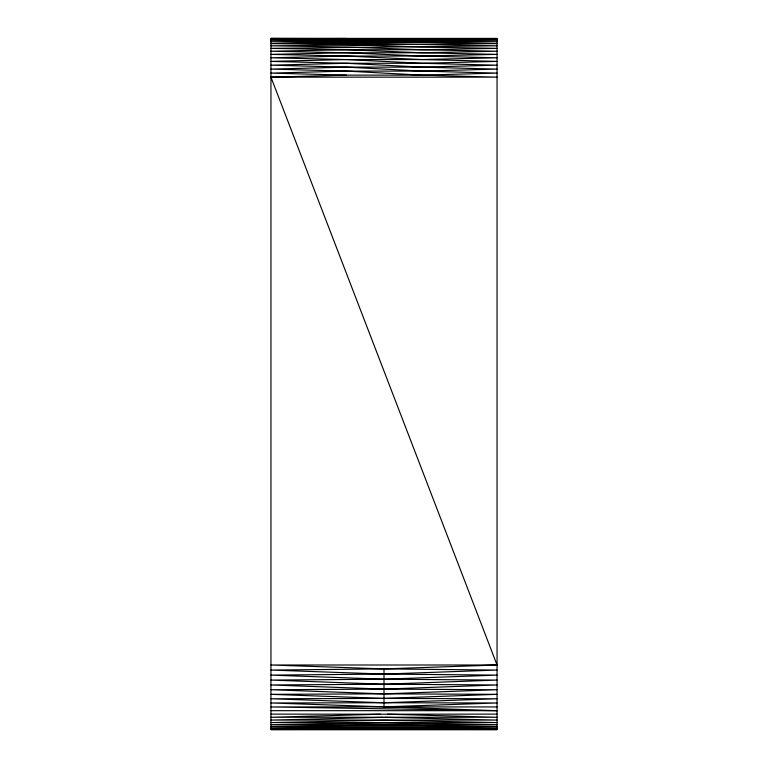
<?xml version="1.0" encoding="UTF-8"?>
<svg xmlns="http://www.w3.org/2000/svg" width="768" height="768" viewBox="0 0 768 768"><rect width="100%" height="100%" fill="white"/><g stroke="black" fill="none" stroke-linecap="round" stroke-linejoin="round"><path stroke-width="1.15" d="M387.437 714.211L497.05 717.264L270.95 717.264L380.563 714.211L497.05 714.125M497.05 665.002L270.95 665.002L384 668.899L497.05 670.07L384 674.074L270.95 675.11L384 679.19L497.05 680.083L384 684.221L270.95 684.96L384 689.117L497.05 689.722L384 693.869L270.95 694.33L384 698.419L497.05 698.755L384 702.758L270.95 702.97L497.05 710.678L270.95 706.954L384 706.858L497.05 702.97L384 702.758L270.95 698.755L384 698.419L497.05 694.33L384 693.869L270.95 689.722L384 689.117L497.05 684.96L384 684.221L270.95 680.083L384 679.19L497.05 675.11L384 674.074L270.95 670.07L384 668.899L497.05 665.002L270.95 77.155L346.32 75.13L421.68 75.13L497.05 73.104L421.68 71.098L346.32 67.123L270.95 65.184L346.32 63.274L421.68 63.274L497.05 61.392L421.68 59.558L346.32 56.045L270.95 54.374L346.32 52.771L421.68 52.771L497.05 51.226L421.68 49.757L346.32 47.04L270.95 45.802L497.05 43.594L270.95 40.301L497.05 39.245L270.95 38.4L270.95 729.6L497.05 729.6L497.05 38.4L270.95 38.4M383.03 717.35L270.95 720.077L497.05 720.077L384.97 717.35M363.062 38.784L497.05 38.611L270.95 38.611L346.32 38.458M270.95 38.592L497.05 38.592M270.95 77.155L497.05 77.155L421.68 75.13L346.32 71.098L270.95 69.101L346.32 67.123L421.68 67.123L497.05 65.184L421.68 63.274L346.32 59.558L270.95 57.782L346.32 56.045L421.68 56.045L497.05 54.374L421.68 52.771L346.32 49.757L270.95 48.355L497.05 45.802L270.95 41.75L497.05 40.301L346.32 38.88L270.95 39.245L497.05 41.75L270.95 43.594L346.32 44.65L421.68 47.04L497.05 48.355L421.68 49.757L346.32 49.757L270.95 51.226L346.32 52.771L421.68 56.045L497.05 57.782L421.68 59.558L346.32 59.558L270.95 61.392L346.32 63.274L421.68 67.123L497.05 69.101L421.68 71.098L346.32 71.098L270.95 73.104L346.32 75.13M270.95 710.678L497.05 710.678M270.95 729.6L497.05 729.398L270.95 728.803L497.05 727.814L270.95 726.442L384 724.925L497.05 724.685L384 722.794L270.95 722.563L384 720.288L497.05 722.563L384 722.794L270.95 724.685L384 724.925L497.05 726.442L270.95 727.814L497.05 728.803L270.95 729.398L497.05 729.6M497.05 706.954L384 706.858L384 668.899M270.95 714.125L380.563 714.211"/></g></svg>
